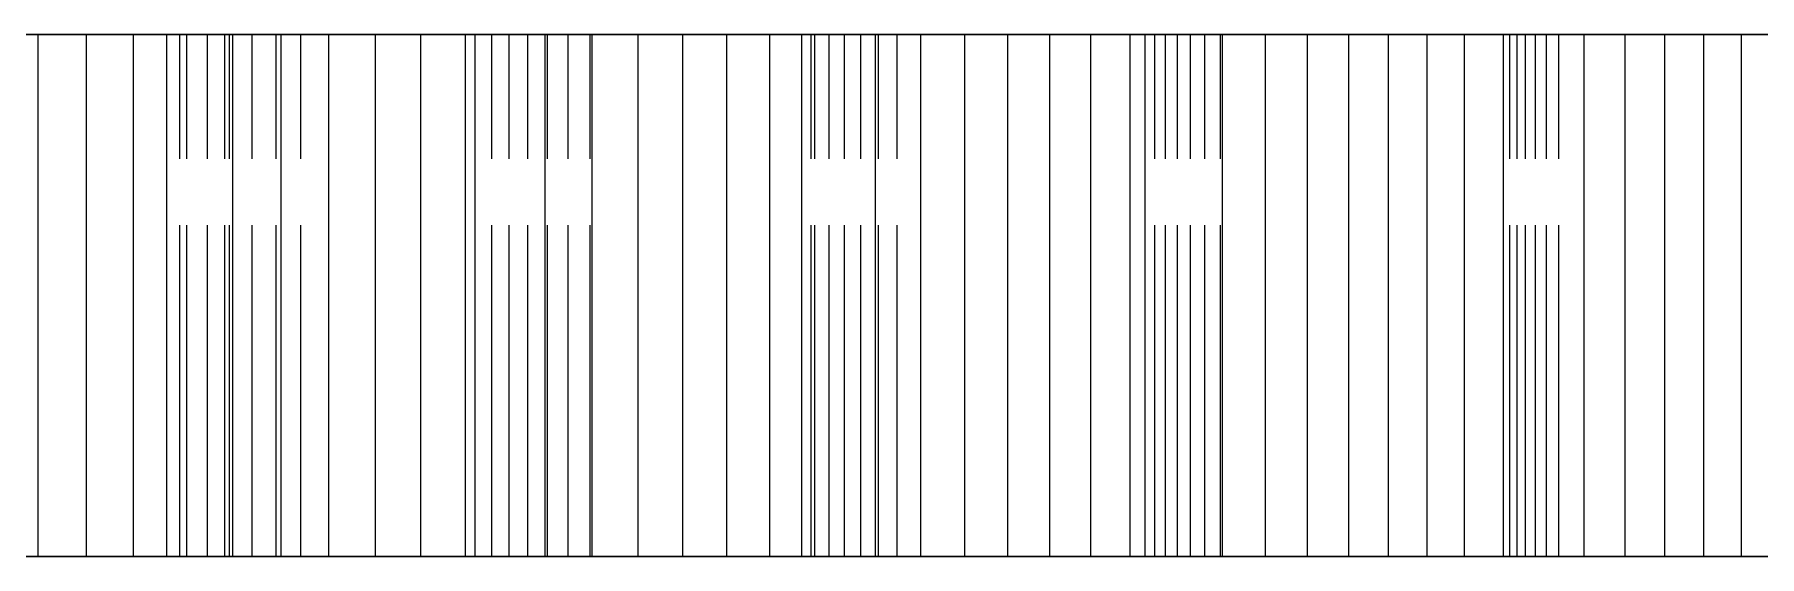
# Model space of a CAD drawing. Header units: millimetres. Extents: x -25 to 154, y -46 to 51.
# Drawn here: x -17.32 to -10.71, y 47.99 to 49.99 of the extents above; entities that cross this region are included whole.
import ezdxf

# ---------------------------------------------------------------- set-up
doc = ezdxf.new("R2010")
doc.units = ezdxf.units.MM
doc.linetypes.add('DASHED', pattern=[1.524, 1.27, -0.254])
doc.layers.add('HIDDEN', color=8, linetype='DASHED')
doc.layers.add('VISIBLE', color=7, linetype='CONTINUOUS')

msp = doc.modelspace()

# ---------------------------------------------------------------- linework, layer by layer
at = {"layer": 'HIDDEN'}
for points in [[(-17.4907, 49.99183), (-17.30323, 49.99183)], [(-17.30323, 49.99183), (-17.11903, 49.99183)], [(-17.30323, 47.99183), (-17.30323, 49.99183)], [(-17.11903, 49.99183), (-16.93831, 49.99183)], [(-17.11903, 47.99183), (-17.11903, 49.99183)], [(-16.93831, 49.99183), (-16.7613, 49.99183)], [(-16.93831, 47.99183), (-16.93831, 49.99183)], [(-16.81049, 49.99183), (-16.55785, 49.99183)], [(-16.73434, 49.99183), (-16.81049, 49.99183)], [(-16.81049, 49.99183), (-16.73434, 49.99183)], [(-16.7613, 49.99183), (-16.81049, 49.99183)], [(-16.81049, 47.99183), (-16.81049, 49.99183)], [(-16.7613, 49.99183), (-16.58831, 49.99183)], [(-16.58831, 49.99183), (-16.7613, 49.99183)], [(-16.7613, 47.99183), (-16.7613, 49.99183)], [(-16.7613, 47.99183), (-16.7613, 49.99183)], [(-16.65457, 49.99183), (-16.73434, 49.99183)], [(-16.73434, 49.99183), (-16.65457, 49.99183)], [(-16.73434, 47.99183), (-16.73434, 49.99183)], [(-16.73434, 47.99183), (-16.73434, 49.99183)], [(-16.57106, 49.99183), (-16.65457, 49.99183)], [(-16.65457, 49.99183), (-16.57106, 49.99183)], [(-16.65457, 47.99183), (-16.65457, 49.99183)], [(-16.65457, 47.99183), (-16.65457, 49.99183)], [(-16.58831, 49.99183), (-16.29649, 49.99183)], [(-16.29649, 49.99183), (-16.58831, 49.99183)], [(-16.58831, 47.99183), (-16.58831, 49.99183)], [(-16.58831, 47.99183), (-16.58831, 49.99183)], [(-16.48368, 49.99183), (-16.57106, 49.99183)], [(-16.57106, 49.99183), (-16.48368, 49.99183)], [(-16.57106, 47.99183), (-16.57106, 49.99183)], [(-16.57106, 47.99183), (-16.57106, 49.99183)], [(-16.55785, 49.99183), (-16.37235, 49.99183)], [(-16.55785, 47.99183), (-16.55785, 49.99183)], [(-16.39224, 49.99183), (-16.48368, 49.99183)], [(-16.48368, 49.99183), (-16.39224, 49.99183)], [(-16.48368, 47.99183), (-16.48368, 49.99183)], [(-16.48368, 47.99183), (-16.48368, 49.99183)], [(-16.29649, 49.99183), (-16.39224, 49.99183)], [(-16.39224, 49.99183), (-16.29649, 49.99183)], [(-16.39224, 47.99183), (-16.39224, 49.99183)], [(-16.39224, 47.99183), (-16.39224, 49.99183)], [(-16.37235, 49.99183), (-16.1902, 49.99183)], [(-16.37235, 47.99183), (-16.37235, 49.99183)], [(-16.29649, 47.99183), (-16.29649, 49.99183)], [(-16.29649, 47.99183), (-16.29649, 49.99183)], [(-16.1902, 49.99183), (-16.01159, 49.99183)], [(-16.1902, 47.99183), (-16.1902, 49.99183)], [(-16.01159, 49.99183), (-15.83671, 49.99183)], [(-16.01159, 47.99183), (-16.01159, 49.99183)], [(-15.83671, 49.99183), (-15.66581, 49.99183)], [(-15.83671, 47.99183), (-15.83671, 49.99183)], [(-15.66581, 49.99183), (-15.49922, 49.99183)], [(-15.66581, 47.99183), (-15.66581, 49.99183)], [(-15.62885, 49.99183), (-15.36045, 49.99183)], [(-15.56544, 49.99183), (-15.62885, 49.99183)], [(-15.62885, 49.99183), (-15.56544, 49.99183)], [(-15.49922, 49.99183), (-15.62885, 49.99183)], [(-15.62885, 47.99183), (-15.62885, 49.99183)], [(-15.4982, 49.99183), (-15.56544, 49.99183)], [(-15.56544, 49.99183), (-15.4982, 49.99183)], [(-15.56544, 47.99183), (-15.56544, 49.99183)], [(-15.56544, 47.99183), (-15.56544, 49.99183)], [(-15.49922, 49.99183), (-15.18789, 49.99183)], [(-15.18789, 49.99183), (-15.49922, 49.99183)], [(-15.49922, 47.99183), (-15.49922, 49.99183)], [(-15.49922, 47.99183), (-15.49922, 49.99183)], [(-15.427, 49.99183), (-15.4982, 49.99183)], [(-15.4982, 49.99183), (-15.427, 49.99183)], [(-15.4982, 47.99183), (-15.4982, 49.99183)], [(-15.4982, 47.99183), (-15.4982, 49.99183)], [(-15.3517, 49.99183), (-15.427, 49.99183)], [(-15.427, 49.99183), (-15.3517, 49.99183)], [(-15.427, 47.99183), (-15.427, 49.99183)], [(-15.427, 47.99183), (-15.427, 49.99183)], [(-15.36045, 49.99183), (-15.18087, 49.99183)], [(-15.36045, 47.99183), (-15.36045, 49.99183)], [(-15.27209, 49.99183), (-15.3517, 49.99183)], [(-15.3517, 49.99183), (-15.27209, 49.99183)], [(-15.3517, 47.99183), (-15.3517, 49.99183)], [(-15.3517, 47.99183), (-15.3517, 49.99183)], [(-15.18789, 49.99183), (-15.27209, 49.99183)], [(-15.27209, 49.99183), (-15.18789, 49.99183)], [(-15.27209, 47.99183), (-15.27209, 49.99183)], [(-15.27209, 47.99183), (-15.27209, 49.99183)], [(-15.18789, 47.99183), (-15.18789, 49.99183)], [(-15.18789, 47.99183), (-15.18789, 49.99183)], [(-15.18087, 49.99183), (-15.00487, 49.99183)], [(-15.18087, 47.99183), (-15.18087, 49.99183)], [(-15.00487, 49.99183), (-14.83263, 49.99183)], [(-15.00487, 47.99183), (-15.00487, 49.99183)], [(-14.83263, 49.99183), (-14.66437, 49.99183)], [(-14.83263, 47.99183), (-14.83263, 49.99183)], [(-14.66437, 49.99183), (-14.50035, 49.99183)], [(-14.66437, 47.99183), (-14.66437, 49.99183)], [(-14.50035, 49.99183), (-14.3409, 49.99183)], [(-14.50035, 47.99183), (-14.50035, 49.99183)], [(-14.37741, 49.99183), (-14.09445, 49.99183)], [(-14.32702, 49.99183), (-14.37741, 49.99183)], [(-14.37741, 49.99183), (-14.32702, 49.99183)], [(-14.3409, 49.99183), (-14.37741, 49.99183)], [(-14.37741, 47.99183), (-14.37741, 49.99183)], [(-14.3409, 49.99183), (-14.01146, 49.99183)], [(-14.01146, 49.99183), (-14.3409, 49.99183)], [(-14.3409, 47.99183), (-14.3409, 49.99183)], [(-14.3409, 47.99183), (-14.3409, 49.99183)], [(-14.2726, 49.99183), (-14.32702, 49.99183)], [(-14.32702, 49.99183), (-14.2726, 49.99183)], [(-14.32702, 47.99183), (-14.32702, 49.99183)], [(-14.32702, 47.99183), (-14.32702, 49.99183)], [(-14.21404, 49.99183), (-14.2726, 49.99183)], [(-14.2726, 49.99183), (-14.21404, 49.99183)], [(-14.2726, 47.99183), (-14.2726, 49.99183)], [(-14.2726, 47.99183), (-14.2726, 49.99183)], [(-14.15115, 49.99183), (-14.21404, 49.99183)], [(-14.21404, 49.99183), (-14.15115, 49.99183)], [(-14.21404, 47.99183), (-14.21404, 49.99183)], [(-14.21404, 47.99183), (-14.21404, 49.99183)], [(-14.08372, 49.99183), (-14.15115, 49.99183)], [(-14.15115, 49.99183), (-14.08372, 49.99183)], [(-14.15115, 47.99183), (-14.15115, 49.99183)], [(-14.15115, 47.99183), (-14.15115, 49.99183)], [(-14.09445, 49.99183), (-13.92159, 49.99183)], [(-14.09445, 47.99183), (-14.09445, 49.99183)], [(-14.01146, 49.99183), (-14.08372, 49.99183)], [(-14.08372, 49.99183), (-14.01146, 49.99183)], [(-14.08372, 47.99183), (-14.08372, 49.99183)], [(-14.08372, 47.99183), (-14.08372, 49.99183)], [(-14.01146, 47.99183), (-14.01146, 49.99183)], [(-14.01146, 47.99183), (-14.01146, 49.99183)], [(-13.92159, 49.99183), (-13.75252, 49.99183)], [(-13.92159, 47.99183), (-13.92159, 49.99183)], [(-13.75252, 49.99183), (-13.58743, 49.99183)], [(-13.75252, 47.99183), (-13.75252, 49.99183)], [(-13.58743, 49.99183), (-13.42654, 49.99183)], [(-13.58743, 47.99183), (-13.58743, 49.99183)], [(-13.42654, 49.99183), (-13.27013, 49.99183)], [(-13.42654, 47.99183), (-13.42654, 49.99183)], [(-13.27013, 49.99183), (-13.11853, 49.99183)], [(-13.27013, 47.99183), (-13.27013, 49.99183)], [(-13.11853, 49.99183), (-12.77246, 49.99183)], [(-13.11853, 47.99183), (-13.11853, 49.99183)], [(-13.06176, 49.99183), (-12.76551, 49.99183)], [(-13.02461, 49.99183), (-13.06176, 49.99183)], [(-13.06176, 49.99183), (-13.02461, 49.99183)], [(-12.77246, 49.99183), (-13.06176, 49.99183)], [(-13.06176, 47.99183), (-13.06176, 49.99183)], [(-12.98327, 49.99183), (-13.02461, 49.99183)], [(-13.02461, 49.99183), (-12.98327, 49.99183)], [(-13.02461, 47.99183), (-13.02461, 49.99183)], [(-13.02461, 47.99183), (-13.02461, 49.99183)], [(-12.93759, 49.99183), (-12.98327, 49.99183)], [(-12.98327, 49.99183), (-12.93759, 49.99183)], [(-12.98327, 47.99183), (-12.98327, 49.99183)], [(-12.98327, 47.99183), (-12.98327, 49.99183)], [(-12.88739, 49.99183), (-12.93759, 49.99183)], [(-12.93759, 49.99183), (-12.88739, 49.99183)], [(-12.93759, 47.99183), (-12.93759, 49.99183)], [(-12.93759, 47.99183), (-12.93759, 49.99183)], [(-12.83245, 49.99183), (-12.88739, 49.99183)], [(-12.88739, 49.99183), (-12.83245, 49.99183)], [(-12.88739, 47.99183), (-12.88739, 49.99183)], [(-12.88739, 47.99183), (-12.88739, 49.99183)], [(-12.77246, 49.99183), (-12.83245, 49.99183)], [(-12.83245, 49.99183), (-12.77246, 49.99183)], [(-12.83245, 47.99183), (-12.83245, 49.99183)], [(-12.83245, 47.99183), (-12.83245, 49.99183)], [(-12.77246, 47.99183), (-12.77246, 49.99183)], [(-12.77246, 47.99183), (-12.77246, 49.99183)], [(-12.76551, 49.99183), (-12.60013, 49.99183)], [(-12.76551, 47.99183), (-12.76551, 49.99183)], [(-12.60013, 49.99183), (-12.43875, 49.99183)], [(-12.60013, 47.99183), (-12.60013, 49.99183)], [(-12.43875, 49.99183), (-12.28155, 49.99183)], [(-12.43875, 47.99183), (-12.43875, 49.99183)], [(-12.28155, 49.99183), (-12.12875, 49.99183)], [(-12.28155, 47.99183), (-12.28155, 49.99183)], [(-12.12875, 49.99183), (-11.98064, 49.99183)], [(-12.12875, 47.99183), (-12.12875, 49.99183)], [(-11.98064, 49.99183), (-11.83758, 49.99183)], [(-11.98064, 47.99183), (-11.98064, 49.99183)], [(-11.83758, 49.99183), (-11.4764, 49.99183)], [(-11.83758, 47.99183), (-11.83758, 49.99183)], [(-11.68776, 49.99183), (-11.37954, 49.99183)], [(-11.66403, 49.99183), (-11.68776, 49.99183)], [(-11.68776, 49.99183), (-11.66403, 49.99183)], [(-11.4764, 49.99183), (-11.68776, 49.99183)], [(-11.68776, 47.99183), (-11.68776, 49.99183)], [(-11.63594, 49.99183), (-11.66403, 49.99183)], [(-11.66403, 49.99183), (-11.63594, 49.99183)], [(-11.66403, 47.99183), (-11.66403, 49.99183)], [(-11.66403, 47.99183), (-11.66403, 49.99183)], [(-11.60336, 49.99183), (-11.63594, 49.99183)], [(-11.63594, 49.99183), (-11.60336, 49.99183)], [(-11.63594, 47.99183), (-11.63594, 49.99183)], [(-11.63594, 47.99183), (-11.63594, 49.99183)], [(-11.56608, 49.99183), (-11.60336, 49.99183)], [(-11.60336, 49.99183), (-11.56608, 49.99183)], [(-11.60336, 47.99183), (-11.60336, 49.99183)], [(-11.60336, 47.99183), (-11.60336, 49.99183)], [(-11.52387, 49.99183), (-11.56608, 49.99183)], [(-11.56608, 49.99183), (-11.52387, 49.99183)], [(-11.56608, 47.99183), (-11.56608, 49.99183)], [(-11.56608, 47.99183), (-11.56608, 49.99183)], [(-11.4764, 49.99183), (-11.52387, 49.99183)], [(-11.52387, 49.99183), (-11.4764, 49.99183)], [(-11.52387, 47.99183), (-11.52387, 49.99183)], [(-11.52387, 47.99183), (-11.52387, 49.99183)], [(-11.4764, 47.99183), (-11.4764, 49.99183)], [(-11.4764, 47.99183), (-11.4764, 49.99183)], [(-11.37954, 49.99183), (-11.2224, 49.99183)], [(-11.37954, 47.99183), (-11.37954, 49.99183)], [(-11.2224, 49.99183), (-11.06942, 49.99183)], [(-11.2224, 47.99183), (-11.2224, 49.99183)], [(-11.06942, 49.99183), (-10.92081, 49.99183)], [(-11.06942, 47.99183), (-11.06942, 49.99183)], [(-10.92081, 49.99183), (-10.77678, 49.99183)], [(-10.92081, 47.99183), (-10.92081, 49.99183)], [(-10.77678, 49.99183), (-10.63764, 49.99183)], [(-10.77678, 47.99183), (-10.77678, 49.99183)], [(-17.4907, 47.99183), (-17.30323, 47.99183)], [(-17.30323, 47.99183), (-17.11903, 47.99183)], [(-17.11903, 47.99183), (-16.93831, 47.99183)], [(-16.93831, 47.99183), (-16.7613, 47.99183)], [(-16.81049, 47.99183), (-16.55785, 47.99183)], [(-16.73434, 47.99183), (-16.81049, 47.99183)], [(-16.81049, 47.99183), (-16.73434, 47.99183)], [(-16.7613, 47.99183), (-16.81049, 47.99183)], [(-16.7613, 47.99183), (-16.58831, 47.99183)], [(-16.58831, 47.99183), (-16.7613, 47.99183)], [(-16.65457, 47.99183), (-16.73434, 47.99183)], [(-16.73434, 47.99183), (-16.65457, 47.99183)], [(-16.57106, 47.99183), (-16.65457, 47.99183)], [(-16.65457, 47.99183), (-16.57106, 47.99183)], [(-16.58831, 47.99183), (-16.29649, 47.99183)], [(-16.29649, 47.99183), (-16.58831, 47.99183)], [(-16.48368, 47.99183), (-16.57106, 47.99183)], [(-16.57106, 47.99183), (-16.48368, 47.99183)], [(-16.55785, 47.99183), (-16.37235, 47.99183)], [(-16.39224, 47.99183), (-16.48368, 47.99183)], [(-16.48368, 47.99183), (-16.39224, 47.99183)], [(-16.29649, 47.99183), (-16.39224, 47.99183)], [(-16.39224, 47.99183), (-16.29649, 47.99183)], [(-16.37235, 47.99183), (-16.1902, 47.99183)], [(-16.1902, 47.99183), (-16.01159, 47.99183)], [(-16.01159, 47.99183), (-15.83671, 47.99183)], [(-15.83671, 47.99183), (-15.66581, 47.99183)], [(-15.66581, 47.99183), (-15.49922, 47.99183)], [(-15.62885, 47.99183), (-15.36045, 47.99183)], [(-15.56544, 47.99183), (-15.62885, 47.99183)], [(-15.62885, 47.99183), (-15.56544, 47.99183)], [(-15.49922, 47.99183), (-15.62885, 47.99183)], [(-15.4982, 47.99183), (-15.56544, 47.99183)], [(-15.56544, 47.99183), (-15.4982, 47.99183)], [(-15.49922, 47.99183), (-15.18789, 47.99183)], [(-15.18789, 47.99183), (-15.49922, 47.99183)], [(-15.427, 47.99183), (-15.4982, 47.99183)], [(-15.4982, 47.99183), (-15.427, 47.99183)], [(-15.3517, 47.99183), (-15.427, 47.99183)], [(-15.427, 47.99183), (-15.3517, 47.99183)], [(-15.36045, 47.99183), (-15.18087, 47.99183)], [(-15.27209, 47.99183), (-15.3517, 47.99183)], [(-15.3517, 47.99183), (-15.27209, 47.99183)], [(-15.18789, 47.99183), (-15.27209, 47.99183)], [(-15.27209, 47.99183), (-15.18789, 47.99183)], [(-15.18087, 47.99183), (-15.00487, 47.99183)], [(-15.00487, 47.99183), (-14.83263, 47.99183)], [(-14.83263, 47.99183), (-14.66437, 47.99183)], [(-14.66437, 47.99183), (-14.50035, 47.99183)], [(-14.50035, 47.99183), (-14.3409, 47.99183)], [(-14.37741, 47.99183), (-14.09445, 47.99183)], [(-14.32702, 47.99183), (-14.37741, 47.99183)], [(-14.37741, 47.99183), (-14.32702, 47.99183)], [(-14.3409, 47.99183), (-14.37741, 47.99183)], [(-14.3409, 47.99183), (-14.01146, 47.99183)], [(-14.01146, 47.99183), (-14.3409, 47.99183)], [(-14.2726, 47.99183), (-14.32702, 47.99183)], [(-14.32702, 47.99183), (-14.2726, 47.99183)], [(-14.21404, 47.99183), (-14.2726, 47.99183)], [(-14.2726, 47.99183), (-14.21404, 47.99183)], [(-14.15115, 47.99183), (-14.21404, 47.99183)], [(-14.21404, 47.99183), (-14.15115, 47.99183)], [(-14.08372, 47.99183), (-14.15115, 47.99183)], [(-14.15115, 47.99183), (-14.08372, 47.99183)], [(-14.09445, 47.99183), (-13.92159, 47.99183)], [(-14.01146, 47.99183), (-14.08372, 47.99183)], [(-14.08372, 47.99183), (-14.01146, 47.99183)], [(-13.92159, 47.99183), (-13.75252, 47.99183)], [(-13.75252, 47.99183), (-13.58743, 47.99183)], [(-13.58743, 47.99183), (-13.42654, 47.99183)], [(-13.42654, 47.99183), (-13.27013, 47.99183)], [(-13.27013, 47.99183), (-13.11853, 47.99183)], [(-13.11853, 47.99183), (-12.77246, 47.99183)], [(-13.06176, 47.99183), (-12.76551, 47.99183)], [(-13.02461, 47.99183), (-13.06176, 47.99183)], [(-13.06176, 47.99183), (-13.02461, 47.99183)], [(-12.77246, 47.99183), (-13.06176, 47.99183)], [(-12.98327, 47.99183), (-13.02461, 47.99183)], [(-13.02461, 47.99183), (-12.98327, 47.99183)], [(-12.93759, 47.99183), (-12.98327, 47.99183)], [(-12.98327, 47.99183), (-12.93759, 47.99183)], [(-12.88739, 47.99183), (-12.93759, 47.99183)], [(-12.93759, 47.99183), (-12.88739, 47.99183)], [(-12.83245, 47.99183), (-12.88739, 47.99183)], [(-12.88739, 47.99183), (-12.83245, 47.99183)], [(-12.77246, 47.99183), (-12.83245, 47.99183)], [(-12.83245, 47.99183), (-12.77246, 47.99183)], [(-12.76551, 47.99183), (-12.60013, 47.99183)], [(-12.60013, 47.99183), (-12.43875, 47.99183)], [(-12.43875, 47.99183), (-12.28155, 47.99183)], [(-12.28155, 47.99183), (-12.12875, 47.99183)], [(-12.12875, 47.99183), (-11.98064, 47.99183)], [(-11.98064, 47.99183), (-11.83758, 47.99183)], [(-11.83758, 47.99183), (-11.4764, 47.99183)], [(-11.68776, 47.99183), (-11.37954, 47.99183)], [(-11.66403, 47.99183), (-11.68776, 47.99183)], [(-11.68776, 47.99183), (-11.66403, 47.99183)], [(-11.4764, 47.99183), (-11.68776, 47.99183)], [(-11.63594, 47.99183), (-11.66403, 47.99183)], [(-11.66403, 47.99183), (-11.63594, 47.99183)], [(-11.60336, 47.99183), (-11.63594, 47.99183)], [(-11.63594, 47.99183), (-11.60336, 47.99183)], [(-11.56608, 47.99183), (-11.60336, 47.99183)], [(-11.60336, 47.99183), (-11.56608, 47.99183)], [(-11.52387, 47.99183), (-11.56608, 47.99183)], [(-11.56608, 47.99183), (-11.52387, 47.99183)], [(-11.4764, 47.99183), (-11.52387, 47.99183)], [(-11.52387, 47.99183), (-11.4764, 47.99183)], [(-11.37954, 47.99183), (-11.2224, 47.99183)], [(-11.2224, 47.99183), (-11.06942, 47.99183)], [(-11.06942, 47.99183), (-10.92081, 47.99183)], [(-10.92081, 47.99183), (-10.77678, 47.99183)], [(-10.77678, 47.99183), (-10.63764, 47.99183)]]:
    msp.add_lwpolyline(points, dxfattribs=at)
at = {"layer": 'VISIBLE'}
for points in [[(-17.30323, 49.99183), (-17.4907, 49.99183)], [(-17.11903, 49.99183), (-17.30323, 49.99183)], [(-17.30323, 47.99183), (-17.30323, 49.99183)], [(-16.93831, 49.99183), (-17.11903, 49.99183)], [(-17.11903, 47.99183), (-17.11903, 49.99183)], [(-16.81049, 49.99183), (-16.93831, 49.99183)], [(-16.93831, 47.99183), (-16.93831, 49.99183)], [(-16.55785, 49.99183), (-16.81049, 49.99183)], [(-16.81049, 47.99183), (-16.81049, 49.99183)], [(-16.37235, 49.99183), (-16.55785, 49.99183)], [(-16.55785, 47.99183), (-16.55785, 49.99183)], [(-16.1902, 49.99183), (-16.37235, 49.99183)], [(-16.37235, 47.99183), (-16.37235, 49.99183)], [(-16.01159, 49.99183), (-16.1902, 49.99183)], [(-16.1902, 47.99183), (-16.1902, 49.99183)], [(-15.83671, 49.99183), (-16.01159, 49.99183)], [(-16.01159, 47.99183), (-16.01159, 49.99183)], [(-15.66581, 49.99183), (-15.83671, 49.99183)], [(-15.83671, 47.99183), (-15.83671, 49.99183)], [(-15.62885, 49.99183), (-15.66581, 49.99183)], [(-15.66581, 47.99183), (-15.66581, 49.99183)], [(-15.36045, 49.99183), (-15.62885, 49.99183)], [(-15.62885, 47.99183), (-15.62885, 49.99183)], [(-15.18087, 49.99183), (-15.36045, 49.99183)], [(-15.36045, 47.99183), (-15.36045, 49.99183)], [(-15.00487, 49.99183), (-15.18087, 49.99183)], [(-15.18087, 47.99183), (-15.18087, 49.99183)], [(-14.83263, 49.99183), (-15.00487, 49.99183)], [(-15.00487, 47.99183), (-15.00487, 49.99183)], [(-14.66437, 49.99183), (-14.83263, 49.99183)], [(-14.83263, 47.99183), (-14.83263, 49.99183)], [(-14.50035, 49.99183), (-14.66437, 49.99183)], [(-14.66437, 47.99183), (-14.66437, 49.99183)], [(-14.37741, 49.99183), (-14.50035, 49.99183)], [(-14.50035, 47.99183), (-14.50035, 49.99183)], [(-14.09445, 49.99183), (-14.37741, 49.99183)], [(-14.37741, 47.99183), (-14.37741, 49.99183)], [(-13.92159, 49.99183), (-14.09445, 49.99183)], [(-14.09445, 47.99183), (-14.09445, 49.99183)], [(-13.75252, 49.99183), (-13.92159, 49.99183)], [(-13.92159, 47.99183), (-13.92159, 49.99183)], [(-13.58743, 49.99183), (-13.75252, 49.99183)], [(-13.75252, 47.99183), (-13.75252, 49.99183)], [(-13.42654, 49.99183), (-13.58743, 49.99183)], [(-13.58743, 47.99183), (-13.58743, 49.99183)], [(-13.27013, 49.99183), (-13.42654, 49.99183)], [(-13.42654, 47.99183), (-13.42654, 49.99183)], [(-13.11853, 49.99183), (-13.27013, 49.99183)], [(-13.27013, 47.99183), (-13.27013, 49.99183)], [(-13.06176, 49.99183), (-13.11853, 49.99183)], [(-13.11853, 47.99183), (-13.11853, 49.99183)], [(-12.76551, 49.99183), (-13.06176, 49.99183)], [(-13.06176, 47.99183), (-13.06176, 49.99183)], [(-12.60013, 49.99183), (-12.76551, 49.99183)], [(-12.76551, 47.99183), (-12.76551, 49.99183)], [(-12.43875, 49.99183), (-12.60013, 49.99183)], [(-12.60013, 47.99183), (-12.60013, 49.99183)], [(-12.28155, 49.99183), (-12.43875, 49.99183)], [(-12.43875, 47.99183), (-12.43875, 49.99183)], [(-12.12875, 49.99183), (-12.28155, 49.99183)], [(-12.28155, 47.99183), (-12.28155, 49.99183)], [(-11.98064, 49.99183), (-12.12875, 49.99183)], [(-12.12875, 47.99183), (-12.12875, 49.99183)], [(-11.83758, 49.99183), (-11.98064, 49.99183)], [(-11.98064, 47.99183), (-11.98064, 49.99183)], [(-11.68776, 49.99183), (-11.83758, 49.99183)], [(-11.83758, 47.99183), (-11.83758, 49.99183)], [(-11.37954, 49.99183), (-11.68776, 49.99183)], [(-11.68776, 47.99183), (-11.68776, 49.99183)], [(-11.2224, 49.99183), (-11.37954, 49.99183)], [(-11.37954, 47.99183), (-11.37954, 49.99183)], [(-11.06942, 49.99183), (-11.2224, 49.99183)], [(-11.2224, 47.99183), (-11.2224, 49.99183)], [(-10.92081, 49.99183), (-11.06942, 49.99183)], [(-11.06942, 47.99183), (-11.06942, 49.99183)], [(-10.77678, 49.99183), (-10.92081, 49.99183)], [(-10.92081, 47.99183), (-10.92081, 49.99183)], [(-10.63764, 49.99183), (-10.77678, 49.99183)], [(-10.77678, 47.99183), (-10.77678, 49.99183)], [(-17.30323, 47.99183), (-17.4907, 47.99183)], [(-17.11903, 47.99183), (-17.30323, 47.99183)], [(-16.93831, 47.99183), (-17.11903, 47.99183)], [(-16.81049, 47.99183), (-16.93831, 47.99183)], [(-16.55785, 47.99183), (-16.81049, 47.99183)], [(-16.37235, 47.99183), (-16.55785, 47.99183)], [(-16.1902, 47.99183), (-16.37235, 47.99183)], [(-16.01159, 47.99183), (-16.1902, 47.99183)], [(-15.83671, 47.99183), (-16.01159, 47.99183)], [(-15.66581, 47.99183), (-15.83671, 47.99183)], [(-15.62885, 47.99183), (-15.66581, 47.99183)], [(-15.36045, 47.99183), (-15.62885, 47.99183)], [(-15.18087, 47.99183), (-15.36045, 47.99183)], [(-15.00487, 47.99183), (-15.18087, 47.99183)], [(-14.83263, 47.99183), (-15.00487, 47.99183)], [(-14.66437, 47.99183), (-14.83263, 47.99183)], [(-14.50035, 47.99183), (-14.66437, 47.99183)], [(-14.37741, 47.99183), (-14.50035, 47.99183)], [(-14.09445, 47.99183), (-14.37741, 47.99183)], [(-13.92159, 47.99183), (-14.09445, 47.99183)], [(-13.75252, 47.99183), (-13.92159, 47.99183)], [(-13.58743, 47.99183), (-13.75252, 47.99183)], [(-13.42654, 47.99183), (-13.58743, 47.99183)], [(-13.27013, 47.99183), (-13.42654, 47.99183)], [(-13.11853, 47.99183), (-13.27013, 47.99183)], [(-13.06176, 47.99183), (-13.11853, 47.99183)], [(-12.76551, 47.99183), (-13.06176, 47.99183)], [(-12.60013, 47.99183), (-12.76551, 47.99183)], [(-12.43875, 47.99183), (-12.60013, 47.99183)], [(-12.28155, 47.99183), (-12.43875, 47.99183)], [(-12.12875, 47.99183), (-12.28155, 47.99183)], [(-11.98064, 47.99183), (-12.12875, 47.99183)], [(-11.83758, 47.99183), (-11.98064, 47.99183)], [(-11.68776, 47.99183), (-11.83758, 47.99183)], [(-11.37954, 47.99183), (-11.68776, 47.99183)], [(-11.2224, 47.99183), (-11.37954, 47.99183)], [(-11.06942, 47.99183), (-11.2224, 47.99183)], [(-10.92081, 47.99183), (-11.06942, 47.99183)], [(-10.77678, 47.99183), (-10.92081, 47.99183)], [(-10.63764, 47.99183), (-10.77678, 47.99183)]]:
    msp.add_lwpolyline(points, dxfattribs=at)

doc.saveas('drawing.dxf')
